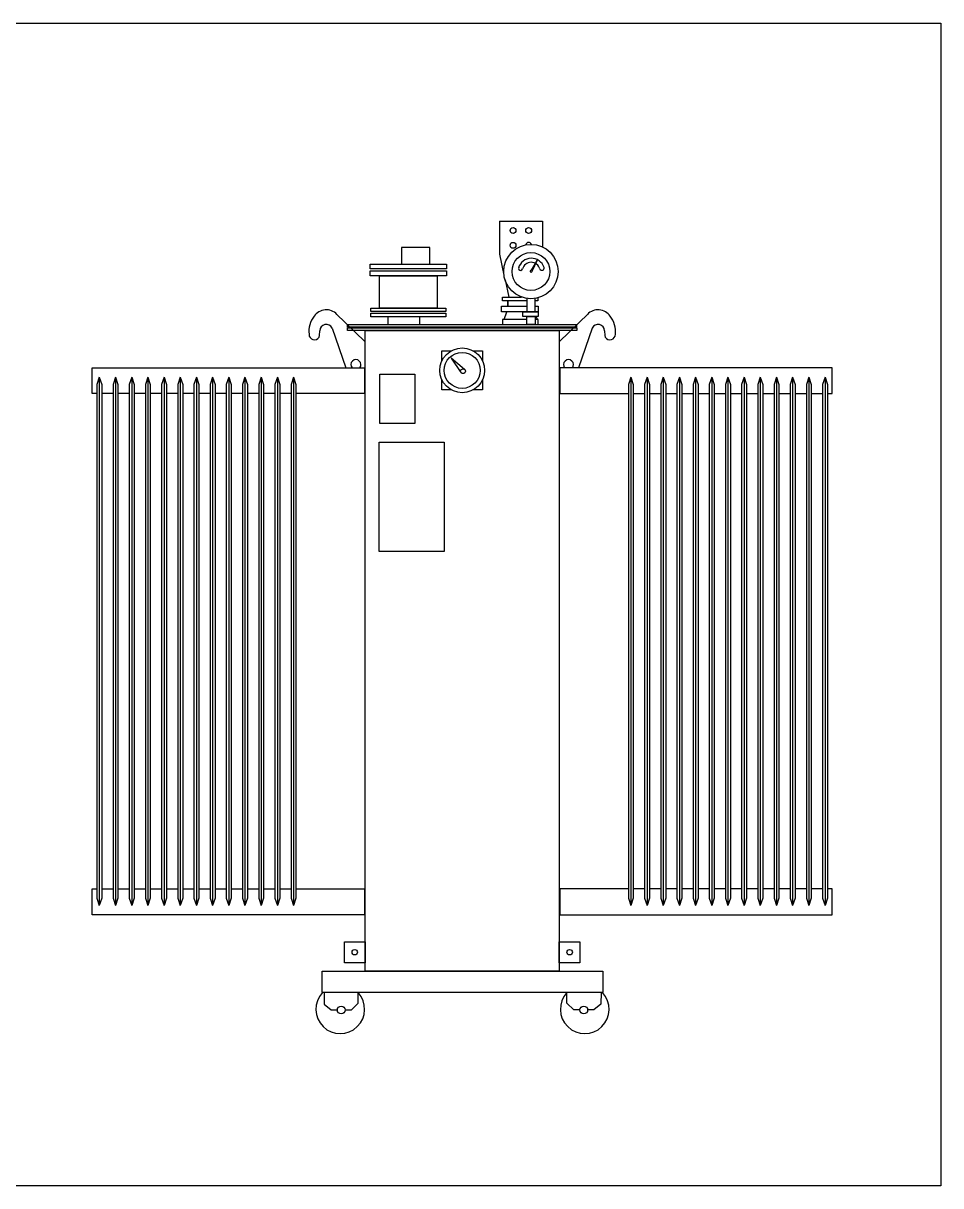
# Model space of a CAD drawing. Header units: millimetres. Extents: x 5537 to 25002, y 8409 to 18291.
# Drawn here: x 9737 to 12093, y 8409 to 11394 of the extents above; entities that cross this region are included whole.
import ezdxf

# ---------------------------------------------------------------- set-up
doc = ezdxf.new("R2010")
doc.units = ezdxf.units.MM

msp = doc.modelspace()

# ---------------------------------------------------------------- linework, layer by layer
at = {"color": 1}
for p, q in [((10959.9, 10886.1), (11070.3, 10886.1)), ((10959.9, 10886.1), (10959.9, 10800.8)), ((11070.3, 10886.1), (11070.3, 10819.7)), ((10959.9, 10800.8), (10971.7, 10747.3)), ((11057.3, 10785.5), (11041.2, 10759.7)), ((11042.8, 10759.3), (11057.3, 10785.5)), ((11057.3, 10785.5), (11043.8, 10758.3)), ((10974.4, 10735.3), (10984.2, 10691)), ((10539.9, 10648.8), (10614.9, 10575.9)), ((10673.7, 10640.4), (10673.7, 10620.5)), ((10755, 10640.4), (10755, 10620.5)), ((10971.9, 10633.5), (10978.9, 10652.7)), ((11057.5, 10633.5), (11054.8, 10640.6)), ((11188.9, 10648.8), (11113.8, 10575.9)), ((10530.1, 10611.1), (10565.3, 10509)), ((11198.6, 10611.1), (11163.5, 10509)), ((10870.5, 10505.2), (10835.9, 10533.8)), ((10835.9, 10533.8), (10861.2, 10497.3)), ((9932.5, 10485), (9926.2, 10466.7)), ((9932.5, 10485), (9932.5, 9128.7)), ((9932.5, 10485), (9938.9, 10466.7)), ((9974.1, 10485), (9967.7, 10466.7)), ((9974.1, 10485), (9974.1, 9128.7)), ((9974.1, 10485), (9980.4, 10466.7)), ((10015.6, 10485), (10009.3, 10466.7)), ((10015.6, 10485), (10015.6, 9128.7)), ((10015.6, 10485), (10022, 10466.7)), ((10057.2, 10485), (10050.8, 10466.7)), ((10057.2, 10485), (10057.2, 9128.7)), ((10057.2, 10485), (10063.5, 10466.7)), ((10098.8, 10485), (10092.4, 10466.7)), ((10098.8, 10485), (10098.8, 9128.7)), ((10098.8, 10485), (10105.1, 10466.7)), ((10140.3, 10485), (10134, 10466.7)), ((10140.3, 10485), (10140.3, 9128.7)), ((10140.3, 10485), (10146.7, 10466.7)), ((10181.9, 10485), (10175.5, 10466.7)), ((10181.9, 10485), (10181.9, 9128.7)), ((10181.9, 10485), (10188.2, 10466.7)), ((10223.4, 10485), (10217.1, 10466.7)), ((10223.4, 10485), (10223.4, 9128.7)), ((10223.4, 10485), (10229.8, 10466.7)), ((10265, 10485), (10258.6, 10466.7)), ((10265, 10485), (10265, 9128.7)), ((10265, 10485), (10271.3, 10466.7)), ((10306.5, 10485), (10300.2, 10466.7)), ((10306.5, 10485), (10306.5, 9128.7)), ((10306.5, 10485), (10312.9, 10466.7)), ((10348.1, 10485), (10341.8, 10466.7)), ((10348.1, 10485), (10348.1, 9128.7)), ((10348.1, 10485), (10354.5, 10466.7)), ((10389.7, 10485), (10383.3, 10466.7)), ((10389.7, 10485), (10389.7, 9128.7)), ((10389.7, 10485), (10396, 10466.7)), ((10431.2, 10485), (10424.9, 10466.7)), ((10431.2, 10485), (10431.2, 9128.7)), ((10431.2, 10485), (10437.6, 10466.7)), ((11297.5, 10485), (11291.2, 10466.7)), ((11297.5, 10485), (11297.5, 9128.7)), ((11297.5, 10485), (11303.9, 10466.7)), ((11339.1, 10485), (11332.7, 10466.7)), ((11339.1, 10485), (11339.1, 9128.7)), ((11339.1, 10485), (11345.4, 10466.7)), ((11380.6, 10485), (11374.3, 10466.7)), ((11380.6, 10485), (11380.6, 9128.7)), ((11380.6, 10485), (11387, 10466.7)), ((11422.2, 10485), (11415.8, 10466.7)), ((11422.2, 10485), (11422.2, 9128.7)), ((11422.2, 10485), (11428.5, 10466.7)), ((11463.8, 10485), (11457.4, 10466.7)), ((11463.8, 10485), (11463.8, 9128.7)), ((11463.8, 10485), (11470.1, 10466.7)), ((11505.3, 10485), (11499, 10466.7)), ((11505.3, 10485), (11505.3, 9128.7)), ((11505.3, 10485), (11511.7, 10466.7)), ((11546.9, 10485), (11540.5, 10466.7)), ((11546.9, 10485), (11546.9, 9128.7)), ((11546.9, 10485), (11553.2, 10466.7)), ((11588.4, 10485), (11582.1, 10466.7)), ((11588.4, 10485), (11588.4, 9128.7)), ((11588.4, 10485), (11594.8, 10466.7)), ((11630, 10485), (11623.6, 10466.7)), ((11630, 10485), (11630, 9128.7)), ((11630, 10485), (11636.3, 10466.7)), ((11671.5, 10485), (11665.2, 10466.7)), ((11671.5, 10485), (11671.5, 9128.7)), ((11671.5, 10485), (11677.9, 10466.7)), ((11713.1, 10485), (11706.8, 10466.7)), ((11713.1, 10485), (11713.1, 9128.7)), ((11713.1, 10485), (11719.5, 10466.7)), ((11754.7, 10485), (11748.3, 10466.7)), ((11754.7, 10485), (11754.7, 9128.7)), ((11754.7, 10485), (11761, 10466.7)), ((11796.2, 10485), (11789.9, 10466.7)), ((11796.2, 10485), (11796.2, 9128.7)), ((11796.2, 10485), (11802.6, 10466.7)), ((9926.2, 10466.7), (9926.2, 9147)), ((9938.9, 10466.7), (9938.9, 9147)), ((9967.7, 10466.7), (9967.7, 9147)), ((9980.4, 10466.7), (9980.4, 9147)), ((10009.3, 10466.7), (10009.3, 9147)), ((10022, 10466.7), (10022, 9147)), ((10050.8, 10466.7), (10050.8, 9147)), ((10063.5, 10466.7), (10063.5, 9147)), ((10092.4, 10466.7), (10092.4, 9147)), ((10105.1, 10466.7), (10105.1, 9147)), ((10134, 10466.7), (10134, 9147)), ((10146.7, 10466.7), (10146.7, 9147)), ((10175.5, 10466.7), (10175.5, 9147)), ((10188.2, 10466.7), (10188.2, 9147)), ((10217.1, 10466.7), (10217.1, 9147)), ((10229.8, 10466.7), (10229.8, 9147)), ((10258.6, 10466.7), (10258.6, 9147)), ((10271.3, 10466.7), (10271.3, 9147)), ((10300.2, 10466.7), (10300.2, 9147)), ((10312.9, 10466.7), (10312.9, 9147)), ((10341.8, 10466.7), (10341.8, 9147)), ((10354.5, 10466.7), (10354.5, 9147)), ((10383.3, 10466.7), (10383.3, 9147)), ((10396, 10466.7), (10396, 9147)), ((10424.9, 10466.7), (10424.9, 9147)), ((10437.6, 10466.7), (10437.6, 9147)), ((11291.2, 10466.7), (11291.2, 9147)), ((11303.9, 10466.7), (11303.9, 9147)), ((11332.7, 10466.7), (11332.7, 9147)), ((11345.4, 10466.7), (11345.4, 9147)), ((11374.3, 10466.7), (11374.3, 9147)), ((11387, 10466.7), (11387, 9147)), ((11415.8, 10466.7), (11415.8, 9147)), ((11428.5, 10466.7), (11428.5, 9147)), ((11457.4, 10466.7), (11457.4, 9147)), ((11470.1, 10466.7), (11470.1, 9147)), ((11499, 10466.7), (11499, 9147)), ((11511.7, 10466.7), (11511.7, 9147)), ((11540.5, 10466.7), (11540.5, 9147)), ((11553.2, 10466.7), (11553.2, 9147)), ((11582.1, 10466.7), (11582.1, 9147)), ((11594.8, 10466.7), (11594.8, 9147)), ((11623.6, 10466.7), (11623.6, 9147)), ((11636.3, 10466.7), (11636.3, 9147)), ((11665.2, 10466.7), (11665.2, 9147)), ((11677.9, 10466.7), (11677.9, 9147)), ((11706.8, 10466.7), (11706.8, 9147)), ((11719.5, 10466.7), (11719.5, 9147)), ((11748.3, 10466.7), (11748.3, 9147)), ((11761, 10466.7), (11761, 9147)), ((11789.9, 10466.7), (11789.9, 9147)), ((11802.6, 10466.7), (11802.6, 9147)), ((9926.2, 9147), (9932.5, 9128.7)), ((9938.9, 9147), (9932.5, 9128.7)), ((9967.7, 9147), (9974.1, 9128.7)), ((9980.4, 9147), (9974.1, 9128.7)), ((10009.3, 9147), (10015.6, 9128.7)), ((10022, 9147), (10015.6, 9128.7)), ((10050.8, 9147), (10057.2, 9128.7)), ((10063.5, 9147), (10057.2, 9128.7)), ((10092.4, 9147), (10098.8, 9128.7)), ((10105.1, 9147), (10098.8, 9128.7)), ((10134, 9147), (10140.3, 9128.7)), ((10146.7, 9147), (10140.3, 9128.7)), ((10175.5, 9147), (10181.9, 9128.7)), ((10188.2, 9147), (10181.9, 9128.7)), ((10217.1, 9147), (10223.4, 9128.7)), ((10229.8, 9147), (10223.4, 9128.7)), ((10258.6, 9147), (10265, 9128.7)), ((10271.3, 9147), (10265, 9128.7)), ((10300.2, 9147), (10306.5, 9128.7)), ((10312.9, 9147), (10306.5, 9128.7)), ((10341.8, 9147), (10348.1, 9128.7)), ((10354.5, 9147), (10348.1, 9128.7)), ((10383.3, 9147), (10389.7, 9128.7)), ((10396, 9147), (10389.7, 9128.7)), ((10424.9, 9147), (10431.2, 9128.7)), ((10437.6, 9147), (10431.2, 9128.7)), ((11291.2, 9147), (11297.5, 9128.7)), ((11303.9, 9147), (11297.5, 9128.7)), ((11332.7, 9147), (11339.1, 9128.7)), ((11345.4, 9147), (11339.1, 9128.7)), ((11374.3, 9147), (11380.6, 9128.7)), ((11387, 9147), (11380.6, 9128.7)), ((11415.8, 9147), (11422.2, 9128.7)), ((11428.5, 9147), (11422.2, 9128.7)), ((11457.4, 9147), (11463.8, 9128.7)), ((11470.1, 9147), (11463.8, 9128.7)), ((11499, 9147), (11505.3, 9128.7)), ((11511.7, 9147), (11505.3, 9128.7)), ((11540.5, 9147), (11546.9, 9128.7)), ((11553.2, 9147), (11546.9, 9128.7)), ((11582.1, 9147), (11588.4, 9128.7)), ((11594.8, 9147), (11588.4, 9128.7)), ((11623.6, 9147), (11630, 9128.7)), ((11636.3, 9147), (11630, 9128.7)), ((11665.2, 9147), (11671.5, 9128.7)), ((11677.9, 9147), (11671.5, 9128.7)), ((11706.8, 9147), (11713.1, 9128.7)), ((11719.5, 9147), (11713.1, 9128.7)), ((11748.3, 9147), (11754.7, 9128.7)), ((11761, 9147), (11754.7, 9128.7)), ((11789.9, 9147), (11796.2, 9128.7)), ((11802.6, 9147), (11796.2, 9128.7)), ((10509.6, 8904.7), (10510, 8874.9)), ((10597.5, 8877.2), (10597.2, 8904.7)), ((11133, 8877.2), (11133.3, 8904.7)), ((11220.9, 8904.7), (11220.4, 8874.9)), ((10510, 8874.9), (10527.7, 8860)), ((10579.8, 8860), (10597.5, 8877.2)), ((11150.7, 8860), (11133, 8877.2)), ((11220.4, 8874.9), (11202.8, 8860)), ((10527.7, 8860), (10543.9, 8860)), ((10563.6, 8860), (10579.8, 8860)), ((11166.8, 8860), (11150.7, 8860)), ((11202.8, 8860), (11186.6, 8860))]:
    msp.add_line(p, q, dxfattribs=at)
for points in [[(5537.4, 11394), (12093.4, 11394), (12093.4, 8408.6), (5537.4, 8408.6)], [(10708.2, 10775.6), (10781.6, 10775.6), (10781.6, 10818.3), (10708.2, 10818.3)], [(10628.3, 10775.6), (10824.4, 10775.6), (10824.4, 10763), (10628.3, 10763)], [(10628.3, 10757.9), (10824.4, 10757.9), (10824.4, 10745.4), (10628.3, 10745.4)], [(10652.4, 10745.4), (10799.8, 10745.4), (10799.8, 10662.7), (10652.4, 10662.7)], [(10629.7, 10662.7), (10822.1, 10662.7), (10822.1, 10653.4), (10629.7, 10653.4)], [(10981.2, 10680.9), (10981.2, 10680.9), (10981.2, 10667.4), (10981.2, 10667.4)], [(10629.7, 10649.7), (10822.1, 10649.7), (10822.1, 10640.4), (10629.7, 10640.4)], [(11020.4, 10652.7), (11059.9, 10652.7), (11059.9, 10640.6), (11020.4, 10640.6)], [(11030.6, 10640.6), (11051.9, 10640.6), (11051.9, 10620.5), (11030.6, 10620.5)], [(10569.5, 10620.5), (11158.2, 10620.5), (11158.2, 10613.2), (10569.5, 10613.2)], [(10570, 10612.2), (11158.7, 10612.2), (11158.7, 10604.9), (10570, 10604.9)], [(10614.9, 10604.9), (11113.8, 10604.9), (11113.8, 8959.6), (10614.9, 8959.6)], [(10652.6, 10492.7), (10742.5, 10492.7), (10742.5, 10365.8), (10652.6, 10365.8)], [(10651.4, 10317.9), (10818.2, 10317.9), (10818.2, 10037.1), (10651.4, 10037.1)], [(10561.8, 9035.3), (10614.9, 9035.3), (10614.9, 8981.4), (10561.8, 8981.4)], [(11113.8, 9035.3), (11166.9, 9035.3), (11166.9, 8981.4), (11113.8, 8981.4)], [(10505, 8959.6), (11225.4, 8959.6), (11225.4, 8904.7), (10505, 8904.7)]]:
    msp.add_lwpolyline(points, close=True, dxfattribs=at)
for points in [[(11031, 10680.9), (10968.3, 10680.9), (10968.3, 10691), (11016.4, 10691)], [(11058.5, 10688.8), (11058.5, 10680.9), (11050.9, 10680.9)], [(11050.9, 10667.4), (11059.9, 10667.4), (11059.9, 10652.7), (10965.7, 10652.7), (10965.7, 10667.4), (11031, 10667.4)], [(11050.9, 10687.3), (11050.9, 10687.3), (11050.9, 10652.7), (11031, 10652.7), (11031, 10687.3)], [(11030.6, 10633.5), (10968, 10633.5), (10968, 10620.5), (11059.9, 10620.5), (11059.9, 10633.5), (11051.9, 10633.5)], [(10812.3, 10527), (10812.3, 10552.6), (10836.1, 10552.6)], [(10892.7, 10552.6), (10916.4, 10552.6), (10916.4, 10527)], [(9926.2, 10442.8), (9914.3, 10442.8), (9914.3, 10509), (10613.5, 10509), (10613.5, 10442.8), (10437.6, 10442.8)], [(11802.6, 10442.8), (11814.4, 10442.8), (11814.4, 10509), (11115.2, 10509), (11115.2, 10442.8), (11291.2, 10442.8)], [(10836.1, 10452.6), (10812.3, 10452.6), (10812.3, 10478.2)], [(10916.4, 10478.2), (10916.4, 10452.6), (10892.7, 10452.6)], [(9967.7, 10442.8), (9938.9, 10442.8)], [(10009.3, 10442.8), (9980.4, 10442.8)], [(10050.8, 10442.8), (10022, 10442.8)], [(10092.4, 10442.8), (10063.5, 10442.8)], [(10134, 10442.8), (10105.1, 10442.8)], [(10175.5, 10442.8), (10146.7, 10442.8)], [(10217.1, 10442.8), (10188.2, 10442.8)], [(10258.6, 10442.8), (10229.8, 10442.8)], [(10300.2, 10442.8), (10271.3, 10442.8)], [(10341.8, 10442.8), (10312.9, 10442.8)], [(10383.3, 10442.8), (10354.5, 10442.8)], [(10424.9, 10442.8), (10396, 10442.8)], [(11303.9, 10442.8), (11332.7, 10442.8)], [(11345.4, 10442.8), (11374.3, 10442.8)], [(11387, 10442.8), (11415.8, 10442.8)], [(11428.5, 10442.8), (11457.4, 10442.8)], [(11470.1, 10442.8), (11499, 10442.8)], [(11511.7, 10442.8), (11540.5, 10442.8)], [(11553.2, 10442.8), (11582.1, 10442.8)], [(11594.8, 10442.8), (11623.6, 10442.8)], [(11636.3, 10442.8), (11665.2, 10442.8)], [(11677.9, 10442.8), (11706.8, 10442.8)], [(11719.5, 10442.8), (11748.3, 10442.8)], [(11761, 10442.8), (11789.9, 10442.8)], [(10613.5, 9170.7), (10613.5, 9104.5), (9914.3, 9104.5), (9914.3, 9170.7), (9926.2, 9170.7)], [(9938.9, 9170.7), (9967.7, 9170.7)], [(9980.4, 9170.7), (10009.3, 9170.7)], [(10022, 9170.7), (10050.8, 9170.7)], [(10063.5, 9170.7), (10092.4, 9170.7)], [(10105.1, 9170.7), (10134, 9170.7)], [(10146.7, 9170.7), (10175.5, 9170.7)], [(10188.2, 9170.7), (10217.1, 9170.7)], [(10229.8, 9170.7), (10258.6, 9170.7)], [(10271.3, 9170.7), (10300.2, 9170.7)], [(10312.9, 9170.7), (10341.8, 9170.7)], [(10354.5, 9170.7), (10383.3, 9170.7)], [(10396, 9170.7), (10424.9, 9170.7)], [(10437.6, 9170.7), (10613.5, 9170.7)], [(11115.2, 9170.7), (11115.2, 9104.5), (11814.4, 9104.5), (11814.4, 9170.7), (11802.6, 9170.7)], [(11291.2, 9170.7), (11115.2, 9170.7)], [(11332.7, 9170.7), (11303.9, 9170.7)], [(11374.3, 9170.7), (11345.4, 9170.7)], [(11415.8, 9170.7), (11387, 9170.7)], [(11457.4, 9170.7), (11428.5, 9170.7)], [(11499, 9170.7), (11470.1, 9170.7)], [(11540.5, 9170.7), (11511.7, 9170.7)], [(11582.1, 9170.7), (11553.2, 9170.7)], [(11623.6, 9170.7), (11594.8, 9170.7)], [(11665.2, 9170.7), (11636.3, 9170.7)], [(11706.8, 9170.7), (11677.9, 9170.7)], [(11748.3, 9170.7), (11719.5, 9170.7)], [(11789.9, 9170.7), (11761, 9170.7)]]:
    msp.add_lwpolyline(points, dxfattribs=at)
for centre, radius in [((10995, 10861.8), 7.5), ((11035.1, 10861.8), 7.5), ((11041, 10756.4), 69.8), ((10995, 10823.7), 7.5), ((11041, 10756.4), 48.6), ((10864.4, 10502.6), 57.5), ((10864.4, 10502.6), 46.3), ((10866.5, 10500.4), 6.17), ((10588.4, 9008.4), 6.96), ((11140.4, 9008.4), 6.96), ((10553.7, 8860), 9.88), ((11176.7, 8860), 9.88)]:
    msp.add_circle(centre, radius, dxfattribs=at)
for centre, radius, start, end in [((11035.1, 10823.7), 7.5, 19.6029, 170.4023), ((11042.1, 10756.3), 34.2, 18.4189, 164.4887), ((11041.5, 10757.2), 22.9, 14.5564, 165.4436), ((11014.3, 10764.6), 5.27, 156.2432, 341.9196), ((11041.5, 10757.2), 2.53, 96.2249, 25.6038), ((11069, 10765.5), 5.85, 205.7921, 16.0451), ((10515.2, 10620.7), 37.4, 42.8691, 145.9627), ((11213.5, 10620.7), 37.4, 34.0373, 137.1309), ((10533.1, 10602.6), 62.5, 141.439, 186.7065), ((11195.7, 10602.6), 62.5, 353.2935, 38.561), ((10429.3, 10604.3), 69.5, 346.5344, 0), ((10515.2, 10604.3), 16.4, 24.7728, 180), ((11213.5, 10604.3), 16.4, 0, 155.2272), ((11299.5, 10604.3), 69.5, 180, 193.4656), ((10485, 10595.3), 14, 180, 328.5712), ((11243.8, 10595.3), 14, 211.4288, 0), ((10591.4, 10517.2), 12.9, 320.4996, 219.5004), ((11137.4, 10517.2), 12.9, 320.4996, 219.5004), ((10551.2, 8862), 62.7, 137.0749, 42.9251), ((11179.2, 8862), 62.7, 137.0749, 42.9251)]:
    msp.add_arc(centre, radius, start, end, dxfattribs=at)

doc.saveas('drawing.dxf')
